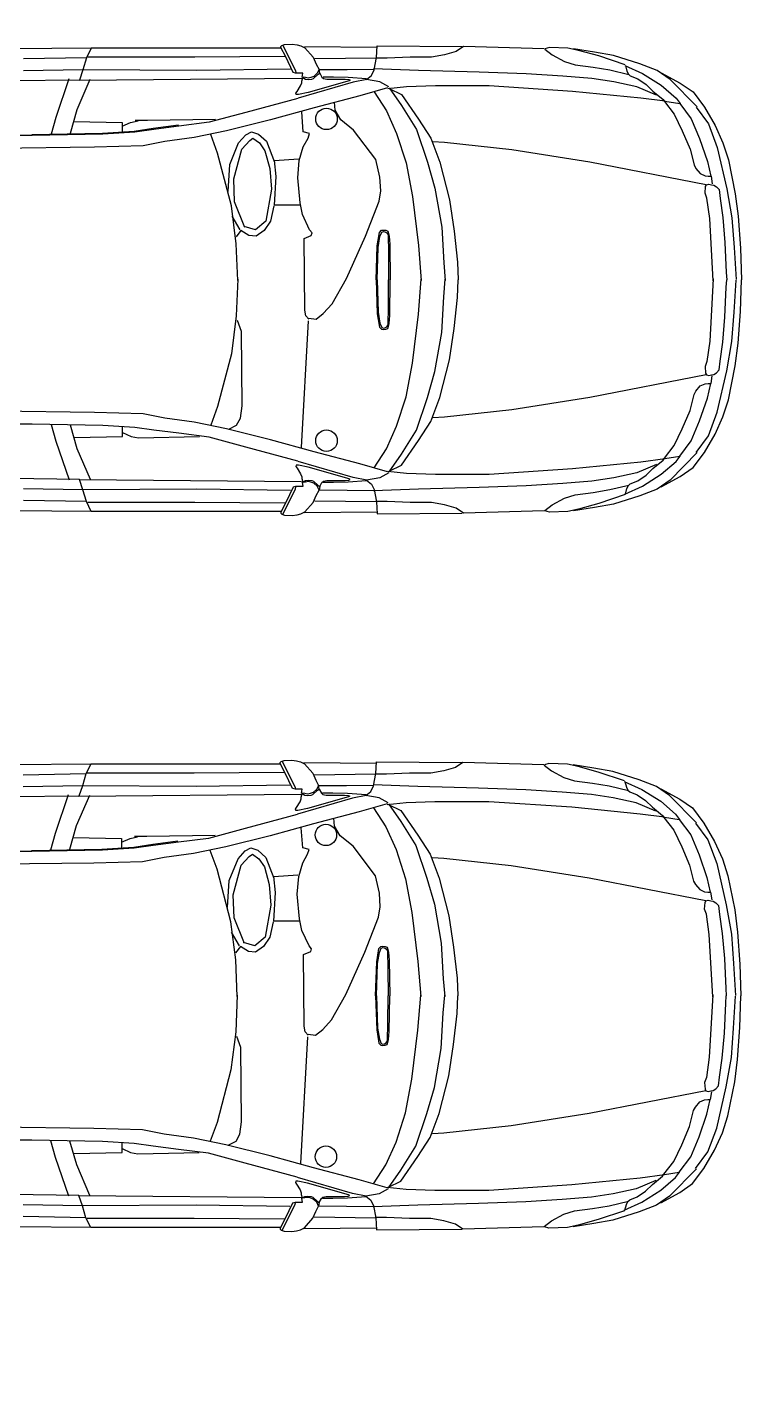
# Model space of a CAD drawing. Header units: millimetres. Extents: x 10193 to 57833, y 9963 to 44360.
# Drawn here: x 18353 to 21099, y 23806 to 29019 of the extents above; entities that cross this region are included whole.
import ezdxf

# ---------------------------------------------------------------- set-up
doc = ezdxf.new("R2010")
doc.units = ezdxf.units.MM
doc.layers.add('free-dwg.com', color=7, linetype='Continuous')
doc.layers.add('Стены', color=7, linetype='Continuous')

msp = doc.modelspace()

# ---------------------------------------------------------------- hatches: boundary and pattern name
at = {"layer": 'Стены'}
h = msp.add_hatch(dxfattribs=at)
h.set_pattern_fill('ANSI32', color=256, scale=10)
h.paths.add_polyline_path([(57833.4, 42702.7), (10593.4, 42702.7), (10593.4, 9962.7), (26833.4, 9962.7), (26833.4, 14962.7), (57833.4, 14962.7)])
h.paths.add_polyline_path([(10713.4, 42582.7), (57713.4, 42582.7), (57713.4, 15082.7), (26713.4, 15082.7), (26713.4, 10082.7), (10713.4, 10082.7)], flags=16)
h.paths.add_polyline_path([(10963.4, 42332.7), (57463.4, 42332.7), (57463.4, 15332.7), (26463.4, 15332.7), (26463.4, 10332.7), (10963.4, 10332.7)], flags=0)
h.paths.add_polyline_path([(57463.4, 42332.7), (10963.4, 42332.7), (10963.4, 10332.7), (26463.4, 10332.7), (26463.4, 15332.7), (57463.4, 15332.7)], flags=0)
h = msp.add_hatch(dxfattribs=at)
h.set_pattern_fill('ANSI36', color=256, scale=10)
h.paths.add_polyline_path([(57713.4, 42582.7), (10713.4, 42582.7), (10713.4, 10082.7), (26713.4, 10082.7), (26713.4, 15082.7), (57713.4, 15082.7)])
h.paths.add_polyline_path([(10963.4, 42332.7), (57463.4, 42332.7), (57463.4, 15332.7), (26463.4, 15332.7), (26463.4, 10332.7), (10963.4, 10332.7)], flags=16)

# ---------------------------------------------------------------- linework, layer by layer
at = {"layer": 'free-dwg.com'}
for p, q in [((18595.2, 28940.4), (18296.2, 28938.4)), ((18595.2, 28940.4), (18576.7, 28903.3)), ((19316.9, 28940.4), (18595.2, 28940.4)), ((19315.2, 28946.8), (19318.8, 28950.3)), ((19315.2, 28943.3), (19315.2, 28946.8)), ((19334, 28907), (19315.2, 28943.3)), ((19318.8, 28950.3), (19329.3, 28955)), ((19322.3, 28950.3), (19370.3, 28855.5)), ((19329.3, 28955), (19358.6, 28956.2)), ((19358.6, 28956.2), (19377.4, 28953.8)), ((19377.4, 28953.8), (19391.4, 28949.2)), ((19391.4, 28949.2), (19406.7, 28942.1)), ((19680.4, 28943.1), (19404.5, 28945.7)), ((19406.7, 28942.1), (19438.3, 28905.8)), ((19678.4, 28904.5), (19680.5, 28949.2)), ((19680.5, 28949.2), (20004.5, 28947.1)), ((20008.7, 28947.1), (19981, 28928)), ((20315.7, 28938.6), (20008.7, 28947.1)), ((20317.8, 28936.5), (20345.5, 28915.2)), ((20335.5, 28942.7), (20318.5, 28938.4)), ((20405.9, 28940.6), (20335.5, 28942.7)), ((20446.4, 28932.1), (20405.9, 28940.6)), ((20506, 28925.7), (20427.2, 28938.4)), ((18576.7, 28903.3), (18338, 28899.4)), ((18576.7, 28903.3), (18563.4, 28858.3)), ((18987.9, 28906), (18582, 28906)), ((19330.2, 28908.6), (18987.9, 28906)), ((19362.1, 28848.5), (19334, 28907)), ((19438.3, 28905.8), (19450, 28880.1)), ((19444.3, 28900.7), (19677.8, 28903.3)), ((19669.8, 28857.7), (19678.4, 28904.5)), ((19718.9, 28902.4), (19676.2, 28902.4)), ((19806.2, 28906.7), (19718.9, 28902.4)), ((19887.2, 28906.7), (19806.2, 28906.7)), ((19936.3, 28915.2), (19887.2, 28906.7)), ((19981, 28928), (19936.3, 28915.2)), ((20345.5, 28915.2), (20392.4, 28889.6)), ((20392.4, 28889.6), (20432.9, 28876.8)), ((20523.1, 28910.8), (20446.4, 28932.1)), ((20578.5, 28912.9), (20506, 28925.7)), ((20623.3, 28876.7), (20523.1, 28910.8)), ((20678.7, 28881), (20578.5, 28912.9)), ((20744.7, 28855.4), (20678.7, 28881)), ((18563.4, 28858.3), (18338, 28854.8)), ((18563.4, 28858.3), (18550.1, 28818.5)), ((18995.9, 28855.6), (18563.4, 28858.3)), ((19351.4, 28860.9), (18995.9, 28855.6)), ((19371.5, 28846.1), (19362.1, 28848.5)), ((19370.3, 28855.5), (19372.7, 28847.3)), ((19398.5, 28846.1), (19371.5, 28846.1)), ((19396.1, 28829.7), (19398.5, 28846.1)), ((19399.6, 28829.7), (19397.3, 28828.5)), ((19409, 28828.5), (19399.6, 28829.7)), ((19440.7, 28833.2), (19428.9, 28828.5)), ((19439.5, 28825), (19457.1, 28841.4)), ((19453.6, 28844.9), (19440.7, 28833.2)), ((19450, 28880.1), (19460.6, 28859)), ((19460.6, 28859), (19453.6, 28844.9)), ((19457.1, 28841.4), (19462.9, 28846.1)), ((19462.9, 28846.1), (19460.6, 28859)), ((19461.2, 28858.9), (19567.3, 28859.9)), ((19462.9, 28846.1), (19471.1, 28830.9)), ((19471.1, 28830.9), (19477, 28825)), ((19514.7, 28830.6), (19475.4, 28830.6)), ((19570.3, 28829.6), (19514.7, 28830.6)), ((19567.3, 28859.9), (19668.2, 28860.9)), ((19641, 28823.6), (19570.3, 28829.6)), ((19640, 28821.5), (19659.2, 28836.4)), ((19659.2, 28836.4), (19669.8, 28857.7)), ((19838.2, 28855.6), (19667.7, 28861.9)), ((20068.4, 28849.2), (19838.2, 28855.6)), ((20247.4, 28842.8), (20068.4, 28849.2)), ((20386, 28834.3), (20247.4, 28842.8)), ((20496.8, 28825.7), (20386, 28834.3)), ((20432.9, 28876.8), (20501.1, 28868.3)), ((20501.1, 28868.3), (20565, 28857.7)), ((20565, 28857.7), (20637.5, 28840.6)), ((20621.7, 28874.7), (20689, 28844.6)), ((20624.5, 28874.7), (20630, 28852.8)), ((20630, 28852.8), (20635.4, 28841.8)), ((20635.4, 28841.8), (20642.3, 28835)), ((20642.3, 28835), (20671.1, 28824)), ((20689, 28844.6), (20760.3, 28799.3)), ((20793.8, 28821.3), (20744.7, 28855.4)), ((20760, 28846.4), (20832.5, 28808.1)), ((18549.9, 28818.6), (18290.6, 28815.8)), ((18509.8, 28823.7), (18460.1, 28677.4)), ((18589.9, 28821.9), (18540.2, 28705.7)), ((18550.1, 28818.5), (19393.9, 28826.4)), ((19377.4, 28775.8), (19390.3, 28796.9)), ((19589.5, 28811.5), (19380.4, 28750.9)), ((19390.3, 28796.9), (19394.9, 28808.6)), ((19394.9, 28815.7), (19398.5, 28828.5)), ((19394.9, 28808.6), (19394.9, 28815.7)), ((19398.5, 28828.5), (19409, 28822.7)), ((19419.6, 28826.2), (19409, 28828.5)), ((19409, 28822.7), (19419.6, 28821.5)), ((19574.3, 28816.8), (19418.4, 28772.3)), ((19428.9, 28828.5), (19419.6, 28826.2)), ((19419.6, 28821.5), (19432.5, 28822.7)), ((19432.5, 28822.7), (19439.5, 28825)), ((19477, 28825), (19489.9, 28822.7)), ((19489.9, 28822.7), (19559, 28822.7)), ((19559, 28822.7), (19573.1, 28821.5)), ((19573.1, 28821.5), (19579, 28819.2)), ((19579, 28819.2), (19573.1, 28816.8)), ((19642, 28821.5), (19589.5, 28811.5)), ((19720.9, 28789.8), (19614.8, 28759.5)), ((19691.2, 28813), (19640, 28821.5)), ((19725.3, 28793.8), (19691.2, 28813)), ((19721.6, 28787.2), (19792.9, 28794.3)), ((19726.3, 28790.3), (19773.2, 28722.7)), ((19726.3, 28787.7), (19773.2, 28764.3)), ((19792.9, 28794.3), (19902.3, 28799.1)), ((19902.3, 28799.1), (20106.7, 28799.1)), ((20106.7, 28799.1), (20422.9, 28777.7)), ((20422.9, 28777.7), (20682.1, 28751.6)), ((20579.9, 28813), (20496.8, 28825.7)), ((20667.3, 28793.8), (20579.9, 28813)), ((20741.9, 28761.9), (20667.3, 28793.8)), ((20671.1, 28824), (20702.7, 28802.1)), ((20702.7, 28802.1), (20728.7, 28777.4)), ((20728.7, 28777.4), (20767.2, 28745.9)), ((20760.3, 28799.3), (20816.6, 28750)), ((20896.1, 28717), (20793.8, 28821.3)), ((20832.5, 28808.1), (20881.5, 28774)), ((19379.2, 28749.4), (19182.3, 28695.6)), ((19372.7, 28770), (19377.4, 28775.8)), ((19373.8, 28764.1), (19372.7, 28770)), ((19382.1, 28764.1), (19373.8, 28764.1)), ((19418.4, 28772.3), (19382.1, 28764.1)), ((19614.8, 28759.5), (19441.5, 28714.1)), ((19521.7, 28704.6), (19518.7, 28734.9)), ((19669.1, 28774.7), (19715.9, 28701.9)), ((19773.2, 28764.3), (19838.2, 28670.7)), ((20682.1, 28751.6), (20774.8, 28739.7)), ((20767.2, 28745.9), (20772.7, 28737.6)), ((20772.7, 28737.6), (20809.7, 28689.7)), ((20774, 28739), (20830.3, 28730.8)), ((20816.6, 28750), (20831.7, 28730.8)), ((20830.3, 28730.8), (20874.2, 28671.8)), ((20881.5, 28774), (20924.1, 28716.5)), ((18460.1, 28677.4), (18442.3, 28613.3)), ((18540.2, 28705.7), (18514.4, 28615.5)), ((19182.3, 28695.6), (19042.6, 28658.6)), ((19441.5, 28714.1), (19276.5, 28668.7)), ((19400.4, 28622.8), (19394.3, 28698.5)), ((19542.9, 28668.2), (19521.7, 28704.6)), ((19715.9, 28701.9), (19755, 28616.2)), ((19773.2, 28722.7), (19830.4, 28631.8)), ((20809.7, 28689.7), (20839.9, 28626.6)), ((20892.1, 28716.5), (20939, 28652.6)), ((20924.1, 28716.5), (20964.6, 28646.2)), ((18528.3, 28661.6), (18712.6, 28658.1)), ((18758.4, 28624.1), (18637.8, 28616.4)), ((18760, 28620.8), (18639.4, 28613.4)), ((18712.6, 28644.1), (18744.6, 28658.2)), ((18712.6, 28658.1), (18712.7, 28622.1)), ((18744.6, 28658.2), (18772.7, 28664.3)), ((18830.6, 28635.2), (18758.4, 28624.1)), ((18832.2, 28631.7), (18760, 28620.8)), ((18808.5, 28665.9), (18761.7, 28665.9)), ((19067.5, 28669.5), (18808.5, 28665.9)), ((18926.5, 28647.3), (18830.6, 28635.2)), ((18928.1, 28643.5), (18832.2, 28631.7)), ((19042.6, 28658.6), (18928.1, 28643.5)), ((19108.2, 28626.6), (18985.4, 28601.4)), ((19276.5, 28668.7), (19108.2, 28626.6)), ((19182, 28610.6), (19203.2, 28622.8)), ((19203.2, 28622.8), (19230.5, 28613.7)), ((19424.6, 28616.7), (19400.4, 28622.8)), ((19591.5, 28628.8), (19542.9, 28668.2)), ((19676.4, 28516.7), (19591.5, 28628.8)), ((19830.4, 28631.8), (19872, 28507)), ((19838.2, 28670.7), (19885, 28598)), ((20839.9, 28626.6), (20870.1, 28556.7)), ((20874.2, 28671.8), (20905.7, 28596.5)), ((20939, 28652.6), (20973.1, 28563.2)), ((20964.6, 28646.2), (20994.4, 28580.2)), ((18371.2, 28608.5), (18130, 28608.5)), ((18637.8, 28616.4), (18369.6, 28610.7)), ((18639.4, 28613.4), (18371.2, 28608.5)), ((18792, 28569.2), (18607.4, 28564.3)), ((18874.3, 28586.3), (18792, 28569.2)), ((18985.4, 28601.4), (18874.3, 28586.3)), ((19075.1, 28541.4), (19048.8, 28612.4)), ((19121.4, 28498.5), (19154.7, 28580.3)), ((19154.7, 28580.3), (19182, 28610.6)), ((19166.9, 28556.1), (19197.2, 28589.4)), ((19197.2, 28589.4), (19209.3, 28598.5)), ((19209.3, 28598.5), (19233.6, 28580.3)), ((19230.5, 28613.7), (19260.9, 28586.4)), ((19233.6, 28580.3), (19254.8, 28550)), ((19260.9, 28586.4), (19291.2, 28507.6)), ((19400.4, 28565.2), (19418.6, 28598.5)), ((19418.6, 28598.5), (19424.6, 28616.7)), ((19755, 28616.2), (19791.4, 28504.4)), ((19885, 28598), (19918.9, 28507)), ((19937.1, 28582.4), (19892.9, 28585)), ((20192.1, 28553.8), (19937.1, 28582.4)), ((20905.7, 28596.5), (20935.9, 28510.1)), ((20994.4, 28580.2), (21015.8, 28516.4)), ((18607.4, 28564.3), (18206.3, 28559.3)), ((19127.7, 28341.6), (19075.1, 28541.4)), ((19136.5, 28444), (19166.9, 28556.1)), ((19254.8, 28550), (19273, 28483.4)), ((19291.2, 28513.7), (19382.2, 28519.7)), ((19385.2, 28513.7), (19400.4, 28565.2)), ((19691.5, 28450), (19676.4, 28516.7)), ((20488.7, 28507), (20192.1, 28553.8)), ((20870.1, 28556.7), (20885.2, 28496.4)), ((20973.1, 28563.2), (21009.4, 28405.6)), ((21015.8, 28516.4), (21041.3, 28386.5)), ((19115.3, 28395.5), (19121.4, 28498.5)), ((19273, 28483.4), (19279.1, 28404.6)), ((19297.3, 28453.1), (19291.2, 28513.7)), ((19379.2, 28447), (19385.2, 28513.7)), ((19791.4, 28504.4), (19814.8, 28377)), ((19872, 28507), (19900.7, 28408.2)), ((19918.9, 28507), (19955.3, 28364)), ((20931, 28421.2), (20488.7, 28507)), ((20885.2, 28496.4), (20892, 28482.7)), ((20892, 28482.7), (20908.5, 28463.5)), ((20935.9, 28510.1), (20948.3, 28453.9)), ((19139.6, 28356.1), (19136.5, 28444)), ((19291.2, 28344), (19297.3, 28453.1)), ((19388.3, 28353.1), (19379.2, 28447)), ((19694.6, 28398.5), (19691.5, 28450)), ((20908.5, 28463.5), (20926.3, 28455.3)), ((20926.3, 28455.3), (20938.7, 28453.9)), ((20927, 28389), (20928.7, 28414.6)), ((20928.7, 28414.6), (20932.1, 28421.4)), ((20932.1, 28421.4), (20940.6, 28423.1)), ((20938.7, 28453.9), (20949.7, 28453.9)), ((20940.6, 28423.1), (20950.9, 28421.4)), ((20949.7, 28453.9), (20953.8, 28425.1)), ((20950.9, 28421.4), (20959.4, 28419.7)), ((20959.4, 28419.7), (20969.7, 28412.9)), ((20969.7, 28412.9), (20979.9, 28402.6)), ((19279.1, 28404.6), (19257.8, 28283.4)), ((19688.5, 28359.1), (19694.6, 28398.5)), ((19814.8, 28377), (19838.2, 28189.9)), ((19900.7, 28408.2), (19926.7, 28260)), ((19955.3, 28364), (19973.5, 28244.4)), ((20933.8, 28370.3), (20927, 28389)), ((20944.1, 28293.5), (20933.8, 28370.3)), ((20979.9, 28402.6), (20983.3, 28368.5)), ((20983.3, 28368.5), (20993.6, 28296.9)), ((21009.4, 28405.6), (21028.6, 28294.9)), ((21041.3, 28386.5), (21052, 28301.3)), ((19146.1, 28197), (19127.7, 28341.6)), ((19179, 28259.1), (19139.6, 28356.1)), ((19288.2, 28341), (19276, 28283.4)), ((19388.3, 28344), (19291.2, 28344)), ((19397.4, 28307.6), (19388.3, 28353.1)), ((19424.6, 28250.1), (19397.4, 28307.6)), ((19636.9, 28225.8), (19688.5, 28359.1)), ((19160.8, 28250.1), (19130.5, 28301.6)), ((19218.4, 28250.1), (19176, 28262.2)), ((19257.8, 28283.4), (19218.4, 28250.1)), ((19276, 28283.4), (19251.8, 28247)), ((19926.7, 28260), (19934.5, 28124.9)), ((20957.7, 28056.5), (20944.1, 28293.5)), ((20993.6, 28296.9), (21002.1, 28201.5)), ((21028.6, 28294.9), (21037.1, 28182.7)), ((21052, 28301.3), (21060.5, 28180.6)), ((19163.8, 28247), (19145.6, 28222.8)), ((19194.1, 28228.8), (19163.8, 28247)), ((19221.4, 28225.8), (19194.1, 28228.8)), ((19251.8, 28247), (19221.4, 28225.8)), ((19403.4, 28216.7), (19430.7, 28228.8)), ((19406.5, 27944), (19403.4, 28216.7)), ((19433.7, 28237.9), (19424.6, 28250.1)), ((19430.7, 28228.8), (19433.7, 28237.9)), ((19564.2, 28065.2), (19636.9, 28225.8)), ((19681.6, 28189.6), (19689.8, 28239.8)), ((19684.3, 28182.3), (19691.6, 28224.3)), ((19689.8, 28239.8), (19697.1, 28248)), ((19691.6, 28224.3), (19698.9, 28241.6)), ((19697.1, 28248), (19705.3, 28248.9)), ((19698.9, 28241.6), (19705.3, 28243.4)), ((19705.3, 28248.9), (19713.6, 28248)), ((19705.3, 28243.4), (19710.8, 28242.5)), ((19710.8, 28242.5), (19717.2, 28238.9)), ((19713.6, 28248), (19721.8, 28245.2)), ((19717.2, 28238.9), (19722.7, 28230.6)), ((19721.8, 28245.2), (19726.3, 28226.1)), ((19722.7, 28230.6), (19723.6, 28163.1)), ((19726.3, 28226.1), (19729.1, 28195)), ((19973.5, 28244.4), (19986.5, 28127.5)), ((19151.4, 28057.6), (19146.1, 28197)), ((19677, 28060), (19681.6, 28189.6)), ((19680.7, 28060), (19684.3, 28182.3)), ((19723.6, 28163.1), (19724.5, 28060)), ((19729.1, 28195), (19730.9, 28060)), ((19838.2, 28189.9), (19848.6, 28057.3)), ((21002.1, 28201.5), (21007.2, 28087.2)), ((21037.1, 28182.7), (21044.3, 28060.9)), ((21060.5, 28180.6), (21064.9, 28059.6)), ((19934.5, 28124.9), (19939.7, 28057.3)), ((19986.5, 28127.5), (19989.1, 28059.9)), ((19151.4, 28062.1), (19146.1, 27922.7)), ((19509.6, 27968.3), (19564.2, 28065.2)), ((19677, 28059.7), (19681.6, 27930.1)), ((19680.7, 28059.7), (19684.3, 27937.4)), ((19723.6, 27956.6), (19724.5, 28059.7)), ((19729.1, 27924.6), (19730.9, 28059.7)), ((19838.2, 27929.8), (19848.6, 28062.4)), ((19934.5, 27994.8), (19939.7, 28062.4)), ((19986.5, 27992.2), (19989.1, 28059.8)), ((20957.7, 28063.2), (20944.1, 27826.1)), ((21007.2, 28087.2), (21008.9, 28059.9)), ((21007.2, 28032.5), (21008.9, 28059.7)), ((21037.1, 27937), (21044.3, 28058.8)), ((21060.5, 27939.1), (21064.9, 28060.1)), ((19926.7, 27859.6), (19934.5, 27994.8)), ((21002.1, 27918.2), (21007.2, 28032.5)), ((19409.5, 27922.8), (19406.5, 27944)), ((19476.2, 27931.9), (19509.6, 27968.3)), ((19722.7, 27889), (19723.6, 27956.6)), ((19973.5, 27875.2), (19986.5, 27992.2)), ((19146.1, 27922.7), (19127.7, 27778.1)), ((19165.2, 27863.1), (19150.3, 27904.6)), ((19393.1, 27422.2), (19419.8, 27903.3)), ((19421.6, 27910.7), (19409.5, 27922.8)), ((19421.6, 27913.7), (19448.9, 27910.7)), ((19448.9, 27910.7), (19476.2, 27931.9)), ((19681.6, 27930.1), (19689.8, 27879.9)), ((19684.3, 27937.4), (19691.6, 27895.4)), ((19691.6, 27895.4), (19698.9, 27878.1)), ((19721.8, 27874.4), (19726.3, 27893.6)), ((19726.3, 27893.6), (19729.1, 27924.6)), ((19814.8, 27742.7), (19838.2, 27929.8)), ((20993.6, 27822.7), (21002.1, 27918.2)), ((21028.6, 27824.8), (21037.1, 27937)), ((21052, 27818.4), (21060.5, 27939.1)), ((19168.1, 27581.3), (19165.2, 27863.1)), ((19689.8, 27879.9), (19697.1, 27871.7)), ((19697.1, 27871.7), (19705.3, 27870.8)), ((19698.9, 27878.1), (19705.3, 27876.3)), ((19705.3, 27876.3), (19710.8, 27877.2)), ((19705.3, 27870.8), (19713.6, 27871.7)), ((19710.8, 27877.2), (19717.2, 27880.8)), ((19713.6, 27871.7), (19721.8, 27874.4)), ((19717.2, 27880.8), (19722.7, 27889)), ((19900.7, 27711.5), (19926.7, 27859.6)), ((19955.3, 27755.7), (19973.5, 27875.2)), ((20944.1, 27826.1), (20933.8, 27749.4)), ((20983.3, 27751.1), (20993.6, 27822.7)), ((21009.4, 27714.1), (21028.6, 27824.8)), ((21041.3, 27733.2), (21052, 27818.4)), ((19127.7, 27778.1), (19075.1, 27578.3)), ((19791.4, 27615.3), (19814.8, 27742.7)), ((19918.9, 27612.7), (19955.3, 27755.7)), ((20933.8, 27749.4), (20927, 27730.7)), ((20979.9, 27717), (20983.3, 27751.1)), ((19872, 27612.7), (19900.7, 27711.5)), ((20931, 27698.5), (20488.7, 27612.7)), ((20927, 27730.7), (20928.7, 27705.1)), ((20928.7, 27705.1), (20932.1, 27698.3)), ((20932.1, 27698.3), (20940.6, 27696.6)), ((20940.6, 27696.6), (20950.9, 27698.3)), ((20949.7, 27665.8), (20953.8, 27694.6)), ((20950.9, 27698.3), (20959.4, 27700)), ((20959.4, 27700), (20969.7, 27706.8)), ((20969.7, 27706.8), (20979.9, 27717)), ((20973.1, 27556.5), (21009.4, 27714.1)), ((21015.8, 27603.3), (21041.3, 27733.2)), ((20885.2, 27623.3), (20892, 27637)), ((20892, 27637), (20908.5, 27656.2)), ((20908.5, 27656.2), (20926.3, 27664.4)), ((20926.3, 27664.4), (20938.7, 27665.8)), ((20935.9, 27609.6), (20948.3, 27665.8)), ((20938.7, 27665.8), (20949.7, 27665.8)), ((19075.1, 27578.3), (19048.8, 27507.3)), ((19162.2, 27533.8), (19168.1, 27581.3)), ((19755, 27503.5), (19791.4, 27615.3)), ((19830.4, 27487.9), (19872, 27612.7)), ((19885, 27521.7), (19918.9, 27612.7)), ((20488.7, 27612.7), (20192.1, 27565.9)), ((20870.1, 27563), (20885.2, 27623.3)), ((20905.7, 27523.2), (20935.9, 27609.6)), ((20994.4, 27539.4), (21015.8, 27603.3)), ((18607.4, 27555.4), (18206.3, 27560.3)), ((18792, 27550.5), (18607.4, 27555.4)), ((18874.3, 27533.4), (18792, 27550.5)), ((18985.4, 27518.2), (18874.3, 27533.4)), ((19147.3, 27507.1), (19162.2, 27533.8)), ((19937.1, 27537.3), (19892.9, 27534.7)), ((20192.1, 27565.9), (19937.1, 27537.3)), ((20839.9, 27493.1), (20870.1, 27563)), ((20939, 27467), (20973.1, 27556.5)), ((20964.6, 27473.4), (20994.4, 27539.4)), ((18371.2, 27511.2), (18130, 27511.2)), ((18639.4, 27506.2), (18371.2, 27511.2)), ((18461.9, 27444.7), (18443.8, 27508.8)), ((18542, 27416.7), (18516, 27506.8)), ((18760, 27498.9), (18639.4, 27506.2)), ((18714.3, 27464.7), (18714.3, 27500.8)), ((18714.3, 27478.7), (18746.3, 27464.7)), ((18832.2, 27488), (18760, 27498.9)), ((18928.1, 27476.2), (18832.2, 27488)), ((19042.6, 27461.1), (18928.1, 27476.2)), ((19108.2, 27493), (18985.4, 27518.2)), ((19276.5, 27451), (19108.2, 27493)), ((19117.7, 27492.3), (19147.3, 27507.1)), ((19715.9, 27417.7), (19755, 27503.5)), ((19773.2, 27396.9), (19830.4, 27487.9)), ((19838.2, 27448.9), (19885, 27521.7)), ((20809.7, 27430), (20839.9, 27493.1)), ((20874.2, 27447.8), (20905.7, 27523.2)), ((20924.1, 27403.2), (20964.6, 27473.4)), ((18512, 27298.6), (18461.9, 27444.7)), ((18530, 27460.7), (18714.3, 27464.7)), ((18746.3, 27464.7), (18774.4, 27458.7)), ((18774.4, 27458.7), (19006.8, 27464.7)), ((19182.3, 27424.1), (19042.6, 27461.1)), ((19379.2, 27370.3), (19182.3, 27424.1)), ((19441.5, 27405.6), (19276.5, 27451)), ((19773.2, 27355.3), (19838.2, 27448.9)), ((20772.7, 27382), (20809.7, 27430)), ((20830.3, 27388.9), (20874.2, 27447.8)), ((20892.1, 27403.2), (20939, 27467)), ((18592.1, 27300.6), (18542, 27416.7)), ((19614.8, 27360.2), (19441.5, 27405.6)), ((19669.1, 27344.9), (19715.9, 27417.7)), ((19726.3, 27329.4), (19773.2, 27396.9)), ((20682.1, 27368.1), (20774.8, 27380)), ((20728.7, 27342.3), (20767.2, 27373.8)), ((20760.3, 27320.3), (20816.6, 27369.7)), ((20767.2, 27373.8), (20772.7, 27382)), ((20774, 27380.7), (20830.3, 27388.9)), ((20896.1, 27402.7), (20793.8, 27298.3)), ((20816.6, 27369.7), (20831.7, 27388.9)), ((20881.5, 27345.7), (20924.1, 27403.2)), ((19373.8, 27355.5), (19372.7, 27349.7)), ((19372.7, 27349.7), (19377.4, 27343.8)), ((19382.1, 27355.5), (19373.8, 27355.5)), ((19377.4, 27343.8), (19390.3, 27322.8)), ((19589.5, 27308.2), (19380.4, 27368.8)), ((19418.4, 27347.3), (19382.1, 27355.5)), ((19390.3, 27322.8), (19394.9, 27311)), ((19574.3, 27302.8), (19418.4, 27347.3)), ((19720.9, 27329.9), (19614.8, 27360.2)), ((19725.3, 27325.9), (19691.2, 27306.7)), ((19721.6, 27332.5), (19792.9, 27325.3)), ((19726.3, 27332), (19773.2, 27355.3)), ((19792.9, 27325.3), (19902.3, 27320.6)), ((19902.3, 27320.6), (20106.7, 27320.6)), ((20106.7, 27320.6), (20422.9, 27342)), ((20422.9, 27342), (20682.1, 27368.1)), ((20667.3, 27325.9), (20579.9, 27306.7)), ((20741.9, 27357.8), (20667.3, 27325.9)), ((20671.1, 27295.7), (20702.7, 27317.6)), ((20689, 27275.1), (20760.3, 27320.3)), ((20702.7, 27317.6), (20728.7, 27342.3)), ((20832.5, 27311.6), (20881.5, 27345.7)), ((18549.9, 27301.1), (18290.6, 27303.9)), ((18563.4, 27261.4), (18338, 27264.9)), ((18550.1, 27301.2), (19393.9, 27293.2)), ((18563.4, 27261.4), (18550.1, 27301.2)), ((19362.1, 27271.2), (19334, 27212.7)), ((19371.5, 27273.6), (19362.1, 27271.2)), ((19370.3, 27264.2), (19372.7, 27272.4)), ((19398.5, 27273.6), (19371.5, 27273.6)), ((19394.9, 27311), (19394.9, 27304)), ((19394.9, 27304), (19398.5, 27291.1)), ((19396.1, 27290), (19398.5, 27273.6)), ((19399.6, 27290), (19397.3, 27291.1)), ((19398.5, 27291.1), (19409, 27297)), ((19409, 27291.1), (19399.6, 27290)), ((19409, 27297), (19419.6, 27298.2)), ((19419.6, 27293.5), (19409, 27291.1)), ((19419.6, 27298.2), (19432.5, 27297)), ((19428.9, 27291.1), (19419.6, 27293.5)), ((19440.7, 27286.4), (19428.9, 27291.1)), ((19432.5, 27297), (19439.5, 27294.6)), ((19439.5, 27294.6), (19457.1, 27278.2)), ((19453.6, 27274.7), (19440.7, 27286.4)), ((19460.6, 27260.7), (19453.6, 27274.7)), ((19457.1, 27278.2), (19462.9, 27273.6)), ((19462.9, 27273.6), (19460.6, 27260.7)), ((19462.9, 27273.6), (19471.1, 27288.8)), ((19471.1, 27288.8), (19477, 27294.6)), ((19514.7, 27289.1), (19475.4, 27289.1)), ((19477, 27294.6), (19489.9, 27297)), ((19489.9, 27297), (19559, 27297)), ((19570.3, 27290.1), (19514.7, 27289.1)), ((19559, 27297), (19573.1, 27298.2)), ((19641, 27296.1), (19570.3, 27290.1)), ((19579, 27300.5), (19573.1, 27302.8)), ((19573.1, 27298.2), (19579, 27300.5)), ((19642, 27298.1), (19589.5, 27308.2)), ((19691.2, 27306.7), (19640, 27298.2)), ((19640, 27298.2), (19659.2, 27283.3)), ((19659.2, 27283.3), (19669.8, 27262)), ((20068.4, 27270.5), (19838.2, 27264.1)), ((20247.4, 27276.9), (20068.4, 27270.5)), ((20386, 27285.4), (20247.4, 27276.9)), ((20496.8, 27293.9), (20386, 27285.4)), ((20579.9, 27306.7), (20496.8, 27293.9)), ((20565, 27262), (20637.5, 27279)), ((20621.7, 27244.9), (20689, 27275.1)), ((20624.5, 27244.9), (20630, 27266.9)), ((20630, 27266.9), (20635.4, 27277.8)), ((20635.4, 27277.8), (20642.3, 27284.7)), ((20642.3, 27284.7), (20671.1, 27295.7)), ((20793.8, 27298.3), (20744.7, 27264.3)), ((20760, 27273.3), (20832.5, 27311.6)), ((18576.7, 27216.4), (18338, 27220.3)), ((18995.9, 27264.1), (18563.4, 27261.4)), ((18576.7, 27216.4), (18563.4, 27261.4)), ((18595.2, 27179.2), (18576.7, 27216.4)), ((18987.9, 27213.7), (18582, 27213.7)), ((19330.2, 27211.1), (18987.9, 27213.7)), ((19351.4, 27258.8), (18995.9, 27264.1)), ((19334, 27212.7), (19315.2, 27176.4)), ((19322.3, 27169.3), (19370.3, 27264.2)), ((19406.7, 27177.5), (19438.3, 27213.8)), ((19438.3, 27213.8), (19450, 27239.6)), ((19444.3, 27219), (19677.8, 27216.4)), ((19450, 27239.6), (19460.6, 27260.7)), ((19461.2, 27260.8), (19567.3, 27259.8)), ((19567.3, 27259.8), (19668.2, 27258.8)), ((19838.2, 27264.1), (19667.7, 27257.7)), ((19669.8, 27262), (19678.4, 27215.1)), ((19718.9, 27217.3), (19676.2, 27217.3)), ((19678.4, 27215.1), (19680.5, 27170.4)), ((19806.2, 27213), (19718.9, 27217.3)), ((19887.2, 27213), (19806.2, 27213)), ((19936.3, 27204.5), (19887.2, 27213)), ((20345.5, 27204.5), (20392.4, 27230.1)), ((20392.4, 27230.1), (20432.9, 27242.8)), ((20432.9, 27242.8), (20501.1, 27251.3)), ((20501.1, 27251.3), (20565, 27262)), ((20623.3, 27243), (20523.1, 27208.9)), ((20678.7, 27238.7), (20578.5, 27206.8)), ((20744.7, 27264.3), (20678.7, 27238.7)), ((18595.2, 27179.2), (18296.2, 27181.3)), ((19316.9, 27179.2), (18595.2, 27179.2)), ((19315.2, 27176.4), (19315.2, 27172.9)), ((19315.2, 27172.9), (19318.8, 27169.3)), ((19318.8, 27169.3), (19329.3, 27164.7)), ((19329.3, 27164.7), (19358.6, 27163.5)), ((19358.6, 27163.5), (19377.4, 27165.8)), ((19377.4, 27165.8), (19391.4, 27170.5)), ((19391.4, 27170.5), (19406.7, 27177.5)), ((19680.4, 27176.6), (19404.5, 27173.9)), ((19680.5, 27170.4), (20004.5, 27172.6)), ((19981, 27191.7), (19936.3, 27204.5)), ((20008.7, 27172.6), (19981, 27191.7)), ((20315.7, 27181.1), (20008.7, 27172.6)), ((20317.8, 27183.2), (20345.5, 27204.5)), ((20335.5, 27177), (20318.5, 27181.2)), ((20405.9, 27179.1), (20335.5, 27177)), ((20446.4, 27187.6), (20405.9, 27179.1)), ((20506, 27194), (20427.2, 27181.2)), ((20523.1, 27208.9), (20446.4, 27187.6)), ((20578.5, 27206.8), (20506, 27194)), ((19313.1, 26224.6), (19316.6, 26228.1)), ((19313.1, 26221), (19313.1, 26224.6)), ((19316.6, 26228.1), (19327.2, 26232.8)), ((19320.1, 26228.1), (19368.2, 26133.2)), ((19327.2, 26232.8), (19356.5, 26233.9)), ((19356.5, 26233.9), (19375.2, 26231.6)), ((19375.2, 26231.6), (19389.3, 26226.9)), ((19389.3, 26226.9), (19404.5, 26219.9)), ((19678.3, 26220.8), (19402.4, 26223.5)), ((19676.2, 26182.3), (19678.4, 26227)), ((19678.4, 26227), (20002.3, 26224.9)), ((20006.6, 26224.9), (19978.9, 26205.7)), ((20313.5, 26216.3), (20006.6, 26224.9)), ((18593.1, 26218.2), (18294, 26216.1)), ((18574.5, 26181.1), (18335.9, 26177.1)), ((18574.5, 26181.1), (18561.3, 26136)), ((18593.1, 26218.2), (18574.5, 26181.1)), ((18985.8, 26183.7), (18579.8, 26183.7)), ((19314.8, 26218.2), (18593.1, 26218.2)), ((19328.1, 26186.4), (18985.8, 26183.7)), ((19331.9, 26184.7), (19313.1, 26221)), ((19360, 26126.2), (19331.9, 26184.7)), ((19404.5, 26219.9), (19436.2, 26183.6)), ((19436.2, 26183.6), (19447.9, 26157.8)), ((19442.2, 26178.4), (19675.7, 26181.1)), ((19667.7, 26135.4), (19676.2, 26182.3)), ((19716.7, 26180.1), (19674.1, 26180.1)), ((19804.1, 26184.4), (19716.7, 26180.1)), ((19885.1, 26184.4), (19804.1, 26184.4)), ((19934.1, 26192.9), (19885.1, 26184.4)), ((19978.9, 26205.7), (19934.1, 26192.9)), ((20315.6, 26214.2), (20343.4, 26192.9)), ((20333.4, 26220.4), (20316.3, 26216.2)), ((20403.7, 26218.3), (20333.4, 26220.4)), ((20343.4, 26192.9), (20390.2, 26167.4)), ((20444.2, 26209.8), (20403.7, 26218.3)), ((20503.9, 26203.4), (20425, 26216.2)), ((20520.9, 26188.5), (20444.2, 26209.8)), ((20576.4, 26190.6), (20503.9, 26203.4)), ((20621.1, 26154.4), (20520.9, 26188.5)), ((20676.5, 26158.7), (20576.4, 26190.6)), ((18561.3, 26136), (18335.9, 26132.5)), ((18561.3, 26136), (18548, 26096.2)), ((18993.8, 26133.3), (18561.3, 26136)), ((19349.3, 26138.6), (18993.8, 26133.3)), ((19369.4, 26123.8), (19360, 26126.2)), ((19368.2, 26133.2), (19370.5, 26125)), ((19396.3, 26123.8), (19369.4, 26123.8)), ((19394, 26107.5), (19396.3, 26123.8)), ((19437.3, 26102.8), (19454.9, 26119.2)), ((19451.4, 26122.7), (19438.5, 26111)), ((19447.9, 26157.8), (19458.4, 26136.7)), ((19458.4, 26136.7), (19451.4, 26122.7)), ((19454.9, 26119.2), (19460.8, 26123.8)), ((19460.8, 26123.8), (19458.4, 26136.7)), ((19459.1, 26136.6), (19565.1, 26137.6)), ((19460.8, 26123.8), (19469, 26108.6)), ((19565.1, 26137.6), (19666.1, 26138.6)), ((19657, 26114.1), (19667.7, 26135.4)), ((19836.1, 26133.3), (19665.6, 26139.7)), ((20066.3, 26126.9), (19836.1, 26133.3)), ((20245.3, 26120.5), (20066.3, 26126.9)), ((20383.8, 26112), (20245.3, 26120.5)), ((20390.2, 26167.4), (20430.7, 26154.6)), ((20430.7, 26154.6), (20498.9, 26146.1)), ((20498.9, 26146.1), (20562.9, 26135.4)), ((20562.9, 26135.4), (20635.4, 26118.4)), ((20619.6, 26152.5), (20686.8, 26122.3)), ((20622.3, 26152.5), (20627.8, 26130.5)), ((20627.8, 26130.5), (20633.3, 26119.6)), ((20633.3, 26119.6), (20640.2, 26112.7)), ((20742.6, 26133.1), (20676.5, 26158.7)), ((20686.8, 26122.3), (20758.2, 26077.1)), ((20791.6, 26099.1), (20742.6, 26133.1)), ((20757.9, 26124.2), (20830.3, 26085.8)), ((18547.8, 26096.3), (18288.5, 26093.5)), ((18507.6, 26101.4), (18458, 25955.1)), ((18587.8, 26099.6), (18538, 25983.4)), ((18548, 26096.2), (19391.8, 26104.2)), ((19375.2, 26053.6), (19388.1, 26074.7)), ((19587.3, 26089.2), (19378.3, 26028.7)), ((19388.1, 26074.7), (19392.8, 26086.4)), ((19392.8, 26093.4), (19396.3, 26106.3)), ((19392.8, 26086.4), (19392.8, 26093.4)), ((19397.5, 26107.5), (19395.2, 26106.3)), ((19396.3, 26106.3), (19406.9, 26100.4)), ((19406.9, 26106.3), (19397.5, 26107.5)), ((19417.4, 26103.9), (19406.9, 26106.3)), ((19406.9, 26100.4), (19417.4, 26099.3)), ((19572.1, 26094.6), (19416.3, 26050.1)), ((19426.8, 26106.3), (19417.4, 26103.9)), ((19417.4, 26099.3), (19430.3, 26100.4)), ((19438.5, 26111), (19426.8, 26106.3)), ((19430.3, 26100.4), (19437.3, 26102.8)), ((19469, 26108.6), (19474.9, 26102.8)), ((19512.6, 26108.4), (19473.2, 26108.4)), ((19474.9, 26102.8), (19487.8, 26100.4)), ((19487.8, 26100.4), (19556.9, 26100.4)), ((19568.1, 26107.4), (19512.6, 26108.4)), ((19556.9, 26100.4), (19571, 26099.3)), ((19638.8, 26101.3), (19568.1, 26107.4)), ((19571, 26099.3), (19576.8, 26096.9)), ((19576.8, 26096.9), (19571, 26094.6)), ((19639.8, 26099.3), (19587.3, 26089.2)), ((19718.7, 26067.5), (19612.7, 26037.2)), ((19637.9, 26099.2), (19657, 26114.1)), ((19689, 26090.7), (19637.9, 26099.2)), ((19723.1, 26071.5), (19689, 26090.7)), ((19719.5, 26065), (19790.8, 26072.1)), ((19724.2, 26068.1), (19771, 26000.5)), ((19790.8, 26072.1), (19900.1, 26076.8)), ((19900.1, 26076.8), (20104.6, 26076.8)), ((20104.6, 26076.8), (20420.8, 26055.5)), ((20494.7, 26103.5), (20383.8, 26112)), ((20577.8, 26090.7), (20494.7, 26103.5)), ((20665.2, 26071.5), (20577.8, 26090.7)), ((20640.2, 26112.7), (20669, 26101.7)), ((20739.8, 26039.6), (20665.2, 26071.5)), ((20669, 26101.7), (20700.5, 26079.8)), ((20700.5, 26079.8), (20726.6, 26055.1)), ((20758.2, 26077.1), (20814.4, 26027.7)), ((20893.9, 25994.7), (20791.6, 26099.1)), ((20830.3, 26085.8), (20879.3, 26051.8)), ((19377.1, 26027.1), (19180.2, 25973.3)), ((19370.5, 26047.7), (19375.2, 26053.6)), ((19371.7, 26041.9), (19370.5, 26047.7)), ((19379.9, 26041.9), (19371.7, 26041.9)), ((19416.3, 26050.1), (19379.9, 26041.9)), ((19612.7, 26037.2), (19439.3, 25991.8)), ((19667, 26052.5), (19713.8, 25979.7)), ((19724.2, 26065.5), (19771, 26042.1)), ((19771, 26042.1), (19836.1, 25948.5)), ((20420.8, 26055.5), (20679.9, 26029.3)), ((20679.9, 26029.3), (20772.7, 26017.5)), ((20726.6, 26055.1), (20765, 26023.6)), ((20765, 26023.6), (20770.5, 26015.4)), ((20770.5, 26015.4), (20807.6, 25967.4)), ((20771.9, 26016.8), (20828.1, 26008.5)), ((20814.4, 26027.7), (20829.5, 26008.5)), ((20879.3, 26051.8), (20922, 25994.3)), ((18538, 25983.4), (18512.2, 25893.3)), ((19180.2, 25973.3), (19040.5, 25936.3)), ((19439.3, 25991.8), (19274.4, 25946.4)), ((19398.2, 25900.5), (19392.2, 25976.2)), ((19519.6, 25982.3), (19516.5, 26012.6)), ((19540.8, 25945.9), (19519.6, 25982.3)), ((19713.8, 25979.7), (19752.8, 25893.9)), ((19771, 26000.5), (19828.3, 25909.5)), ((20807.6, 25967.4), (20837.7, 25904.3)), ((20828.1, 26008.5), (20872.1, 25949.6)), ((20890, 25994.3), (20936.9, 25930.4)), ((20922, 25994.3), (20962.5, 25924)), ((18458, 25955.1), (18440.1, 25891.1)), ((18526.1, 25939.3), (18710.4, 25935.9)), ((18710.4, 25935.9), (18710.5, 25899.8)), ((18710.5, 25921.8), (18742.5, 25936)), ((18742.5, 25936), (18770.5, 25942)), ((18828.4, 25913), (18756.3, 25901.9)), ((18830.1, 25909.4), (18757.9, 25898.5)), ((18806.4, 25943.6), (18759.6, 25943.6)), ((19065.4, 25947.2), (18806.4, 25943.6)), ((18924.3, 25925), (18828.4, 25913)), ((18926, 25921.2), (18830.1, 25909.4)), ((19040.5, 25936.3), (18926, 25921.2)), ((19274.4, 25946.4), (19106.1, 25904.4)), ((19589.3, 25906.6), (19540.8, 25945.9)), ((19828.3, 25909.5), (19869.9, 25784.7)), ((19836.1, 25948.5), (19882.9, 25875.7)), ((20872.1, 25949.6), (20903.6, 25874.2)), ((20936.9, 25930.4), (20971, 25840.9)), ((20962.5, 25924), (20992.3, 25858)), ((18369.1, 25886.3), (18127.9, 25886.3)), ((18635.7, 25894.1), (18367.5, 25888.5)), ((18637.3, 25891.2), (18369.1, 25886.3)), ((18756.3, 25901.9), (18635.7, 25894.1)), ((18757.9, 25898.5), (18637.3, 25891.2)), ((18872.1, 25864), (18789.9, 25846.9)), ((18983.2, 25879.2), (18872.1, 25864)), ((19106.1, 25904.4), (18983.2, 25879.2)), ((19073, 25819.1), (19046.6, 25890.1)), ((19119.2, 25776.3), (19152.6, 25858.1)), ((19152.6, 25858.1), (19179.9, 25888.4)), ((19164.7, 25833.8), (19195, 25867.2)), ((19179.9, 25888.4), (19201.1, 25900.5)), ((19195, 25867.2), (19207.2, 25876.3)), ((19201.1, 25900.5), (19228.4, 25891.4)), ((19207.2, 25876.3), (19231.4, 25858.1)), ((19228.4, 25891.4), (19258.7, 25864.1)), ((19231.4, 25858.1), (19252.7, 25827.8)), ((19258.7, 25864.1), (19289.1, 25785.3)), ((19422.5, 25894.4), (19398.2, 25900.5)), ((19398.2, 25842.9), (19416.4, 25876.3)), ((19416.4, 25876.3), (19422.5, 25894.4)), ((19674.2, 25794.4), (19589.3, 25906.6)), ((19752.8, 25893.9), (19789.2, 25782.1)), ((19882.9, 25875.7), (19916.7, 25784.7)), ((19934.9, 25860.1), (19890.7, 25862.7)), ((20189.9, 25831.5), (19934.9, 25860.1)), ((20837.7, 25904.3), (20867.9, 25834.4)), ((20903.6, 25874.2), (20933.8, 25787.8)), ((20992.3, 25858), (21013.6, 25794.1)), ((18605.3, 25842), (18204.2, 25837.1)), ((18789.9, 25846.9), (18605.3, 25842)), ((19125.6, 25619.3), (19073, 25819.1)), ((19134.4, 25721.7), (19164.7, 25833.8)), ((19252.7, 25827.8), (19270.9, 25761.1)), ((19383.1, 25791.4), (19398.2, 25842.9)), ((20486.5, 25784.7), (20189.9, 25831.5)), ((20867.9, 25834.4), (20883, 25774.1)), ((20971, 25840.9), (21007.2, 25683.4)), ((19113.2, 25673.2), (19119.2, 25776.3)), ((19270.9, 25761.1), (19276.9, 25682.3)), ((19289.1, 25791.4), (19380, 25797.5)), ((19295.1, 25730.8), (19289.1, 25791.4)), ((19377, 25724.7), (19383.1, 25791.4)), ((19689.4, 25727.8), (19674.2, 25794.4)), ((19789.2, 25782.1), (19812.7, 25654.7)), ((19869.9, 25784.7), (19898.5, 25685.9)), ((19916.7, 25784.7), (19953.2, 25641.8)), ((20928.9, 25698.9), (20486.5, 25784.7)), ((20883, 25774.1), (20889.9, 25760.4)), ((20889.9, 25760.4), (20906.4, 25741.2)), ((20933.8, 25787.8), (20946.1, 25731.6)), ((21013.6, 25794.1), (21039.2, 25664.2)), ((19137.4, 25633.8), (19134.4, 25721.7)), ((19289.1, 25621.7), (19295.1, 25730.8)), ((19386.1, 25630.8), (19377, 25724.7)), ((19692.4, 25676.3), (19689.4, 25727.8)), ((20906.4, 25741.2), (20924.2, 25733)), ((20924.2, 25733), (20936.5, 25731.6)), ((20930, 25699.1), (20938.5, 25700.8)), ((20936.5, 25731.6), (20947.5, 25731.6)), ((20938.5, 25700.8), (20948.7, 25699.1)), ((20947.5, 25731.6), (20951.6, 25702.8)), ((19276.9, 25682.3), (19255.7, 25561.1)), ((19686.4, 25636.9), (19692.4, 25676.3)), ((19812.7, 25654.7), (19836.1, 25467.6)), ((19898.5, 25685.9), (19924.5, 25537.8)), ((20924.9, 25666.7), (20926.6, 25692.3)), ((20931.7, 25648), (20924.9, 25666.7)), ((20926.6, 25692.3), (20930, 25699.1)), ((20948.7, 25699.1), (20957.3, 25697.4)), ((20957.3, 25697.4), (20967.5, 25690.6)), ((20967.5, 25690.6), (20977.8, 25680.4)), ((20977.8, 25680.4), (20981.2, 25646.3)), ((21007.2, 25683.4), (21026.4, 25572.6)), ((21039.2, 25664.2), (21049.9, 25579)), ((19144, 25474.7), (19125.6, 25619.3)), ((19176.8, 25536.9), (19137.4, 25633.8)), ((19286, 25618.7), (19273.9, 25561.1)), ((19386.1, 25621.7), (19289.1, 25621.7)), ((19395.2, 25585.4), (19386.1, 25630.8)), ((19634.8, 25503.5), (19686.4, 25636.9)), ((19953.2, 25641.8), (19971.4, 25522.2)), ((20941.9, 25571.3), (20931.7, 25648)), ((20981.2, 25646.3), (20991.4, 25574.7)), ((19158.6, 25527.8), (19128.3, 25579.3)), ((19255.7, 25561.1), (19216.3, 25527.8)), ((19273.9, 25561.1), (19249.6, 25524.8)), ((19422.5, 25527.8), (19395.2, 25585.4)), ((20955.6, 25334.3), (20941.9, 25571.3)), ((20991.4, 25574.7), (20999.9, 25479.2)), ((21026.4, 25572.6), (21034.9, 25460.4)), ((21049.9, 25579), (21058.4, 25458.3)), ((19161.7, 25524.8), (19143.5, 25500.5)), ((19192, 25506.6), (19161.7, 25524.8)), ((19216.3, 25527.8), (19173.8, 25539.9)), ((19219.3, 25503.5), (19192, 25506.6)), ((19249.6, 25524.8), (19219.3, 25503.5)), ((19401.3, 25494.5), (19428.6, 25506.6)), ((19404.3, 25221.8), (19401.3, 25494.5)), ((19431.6, 25515.7), (19422.5, 25527.8)), ((19428.6, 25506.6), (19431.6, 25515.7)), ((19562, 25343), (19634.8, 25503.5)), ((19679.4, 25467.3), (19687.7, 25517.5)), ((19682.2, 25460), (19689.5, 25502)), ((19687.7, 25517.5), (19695, 25525.7)), ((19689.5, 25502), (19696.8, 25519.3)), ((19695, 25525.7), (19703.2, 25526.6)), ((19696.8, 25519.3), (19703.2, 25521.2)), ((19703.2, 25526.6), (19711.4, 25525.7)), ((19703.2, 25521.2), (19708.7, 25520.2)), ((19708.7, 25520.2), (19715.1, 25516.6)), ((19711.4, 25525.7), (19719.6, 25523)), ((19715.1, 25516.6), (19720.5, 25508.4)), ((19719.6, 25523), (19724.2, 25503.8)), ((19720.5, 25508.4), (19721.5, 25440.8)), ((19724.2, 25503.8), (19726.9, 25472.8)), ((19924.5, 25537.8), (19932.3, 25402.6)), ((19971.4, 25522.2), (19984.4, 25405.2)), ((19149.3, 25335.4), (19144, 25474.7)), ((19674.9, 25337.7), (19679.4, 25467.3)), ((19678.5, 25337.7), (19682.2, 25460)), ((19721.5, 25440.8), (19722.4, 25337.7)), ((19726.9, 25472.8), (19728.8, 25337.7)), ((19836.1, 25467.6), (19846.5, 25335)), ((20999.9, 25479.2), (21005.1, 25365)), ((21034.9, 25460.4), (21042.2, 25338.6)), ((21058.4, 25458.3), (21062.8, 25337.3)), ((19932.3, 25402.6), (19937.6, 25335)), ((19984.4, 25405.2), (19987, 25337.6)), ((19149.3, 25339.8), (19144, 25200.4)), ((19507.4, 25246), (19562, 25343)), ((19674.9, 25337.4), (19679.4, 25207.8)), ((19678.5, 25337.4), (19682.2, 25215.1)), ((19721.5, 25234.3), (19722.4, 25337.4)), ((19726.9, 25202.4), (19728.8, 25337.4)), ((19836.1, 25207.6), (19846.5, 25340.1)), ((19932.3, 25272.6), (19937.6, 25340.1)), ((19984.4, 25270), (19987, 25337.5)), ((20955.6, 25340.9), (20941.9, 25103.9)), ((21005.1, 25365), (21006.8, 25337.7)), ((21005.1, 25310.2), (21006.8, 25337.5)), ((21034.9, 25214.7), (21042.2, 25336.5)), ((21058.4, 25216.8), (21062.8, 25337.8)), ((20999.9, 25196), (21005.1, 25310.2)), ((19474.1, 25209.6), (19507.4, 25246)), ((19720.5, 25166.8), (19721.5, 25234.3)), ((19924.5, 25137.4), (19932.3, 25272.6)), ((19971.4, 25153), (19984.4, 25270)), ((19144, 25200.4), (19125.6, 25055.8)), ((19163, 25140.8), (19148.2, 25182.4)), ((19390.9, 24699.9), (19417.7, 25181.1)), ((19407.3, 25200.5), (19404.3, 25221.8)), ((19419.5, 25188.4), (19407.3, 25200.5)), ((19419.5, 25191.5), (19446.8, 25188.4)), ((19446.8, 25188.4), (19474.1, 25209.6)), ((19679.4, 25207.8), (19687.7, 25157.7)), ((19682.2, 25215.1), (19689.5, 25173.2)), ((19724.2, 25171.3), (19726.9, 25202.4)), ((19812.7, 25020.4), (19836.1, 25207.6)), ((20991.4, 25100.5), (20999.9, 25196)), ((21026.4, 25102.5), (21034.9, 25214.7)), ((21049.9, 25096.1), (21058.4, 25216.8)), ((19166, 24859), (19163, 25140.8)), ((19687.7, 25157.7), (19695, 25149.4)), ((19689.5, 25173.2), (19696.8, 25155.8)), ((19695, 25149.4), (19703.2, 25148.5)), ((19696.8, 25155.8), (19703.2, 25154)), ((19703.2, 25154), (19708.7, 25154.9)), ((19703.2, 25148.5), (19711.4, 25149.4)), ((19708.7, 25154.9), (19715.1, 25158.6)), ((19711.4, 25149.4), (19719.6, 25152.2)), ((19715.1, 25158.6), (19720.5, 25166.8)), ((19719.6, 25152.2), (19724.2, 25171.3)), ((19898.5, 24989.2), (19924.5, 25137.4)), ((19953.2, 25033.4), (19971.4, 25153)), ((20941.9, 25103.9), (20931.7, 25027.2)), ((20981.2, 25028.9), (20991.4, 25100.5)), ((21007.2, 24991.8), (21026.4, 25102.5)), ((21039.2, 25011), (21049.9, 25096.1)), ((19125.6, 25055.8), (19073, 24856)), ((19916.7, 24890.4), (19953.2, 25033.4)), ((20931.7, 25027.2), (20924.9, 25008.4)), ((20977.8, 24994.8), (20981.2, 25028.9)), ((19789.2, 24893), (19812.7, 25020.4)), ((19869.9, 24890.4), (19898.5, 24989.2)), ((20928.9, 24976.2), (20486.5, 24890.4)), ((20924.9, 25008.4), (20926.6, 24982.8)), ((20926.6, 24982.8), (20930, 24976)), ((20930, 24976), (20938.5, 24974.3)), ((20938.5, 24974.3), (20948.7, 24976)), ((20947.5, 24943.5), (20951.6, 24972.3)), ((20948.7, 24976), (20957.3, 24977.7)), ((20957.3, 24977.7), (20967.5, 24984.5)), ((20967.5, 24984.5), (20977.8, 24994.8)), ((20971, 24834.2), (21007.2, 24991.8)), ((21013.6, 24881.1), (21039.2, 25011)), ((20889.9, 24914.7), (20906.4, 24933.9)), ((20906.4, 24933.9), (20924.2, 24942.2)), ((20924.2, 24942.2), (20936.5, 24943.5)), ((20933.8, 24887.3), (20946.1, 24943.5)), ((20936.5, 24943.5), (20947.5, 24943.5)), ((19752.8, 24781.3), (19789.2, 24893)), ((19828.3, 24765.7), (19869.9, 24890.4)), ((19882.9, 24799.5), (19916.7, 24890.4)), ((20486.5, 24890.4), (20189.9, 24843.6)), ((20867.9, 24840.7), (20883, 24901)), ((20883, 24901), (20889.9, 24914.7)), ((20903.6, 24801), (20933.8, 24887.3)), ((20992.3, 24817.2), (21013.6, 24881.1)), ((18605.3, 24833.2), (18204.2, 24838.1)), ((18789.9, 24828.2), (18605.3, 24833.2)), ((18872.1, 24811.1), (18789.9, 24828.2)), ((19073, 24856), (19046.6, 24785)), ((19160, 24811.6), (19166, 24859)), ((19934.9, 24815), (19890.7, 24812.4)), ((20189.9, 24843.6), (19934.9, 24815)), ((20837.7, 24770.8), (20867.9, 24840.7)), ((20936.9, 24744.8), (20971, 24834.2)), ((20962.5, 24751.2), (20992.3, 24817.2)), ((18369.1, 24788.9), (18127.9, 24788.9)), ((18637.3, 24784), (18369.1, 24788.9)), ((18459.7, 24722.5), (18441.7, 24786.5)), ((18539.9, 24694.4), (18513.8, 24784.5)), ((18757.9, 24776.6), (18637.3, 24784)), ((18712.1, 24742.5), (18712.1, 24778.5)), ((18830.1, 24765.7), (18757.9, 24776.6)), ((18926, 24753.9), (18830.1, 24765.7)), ((18983.2, 24796), (18872.1, 24811.1)), ((19106.1, 24770.8), (18983.2, 24796)), ((19274.4, 24728.7), (19106.1, 24770.8)), ((19115.5, 24770.1), (19145.2, 24784.9)), ((19145.2, 24784.9), (19160, 24811.6)), ((19713.8, 24695.5), (19752.8, 24781.3)), ((19771, 24674.7), (19828.3, 24765.7)), ((19836.1, 24726.7), (19882.9, 24799.5)), ((20807.6, 24707.7), (20837.7, 24770.8)), ((20872.1, 24725.6), (20903.6, 24801)), ((18509.8, 24576.4), (18459.7, 24722.5)), ((18527.8, 24738.5), (18712.1, 24742.5)), ((18712.1, 24756.5), (18744.2, 24742.5)), ((18744.2, 24742.5), (18772.2, 24736.5)), ((18772.2, 24736.5), (19004.6, 24742.5)), ((19040.5, 24738.8), (18926, 24753.9)), ((19180.2, 24701.8), (19040.5, 24738.8)), ((19439.3, 24683.3), (19274.4, 24728.7)), ((19771, 24633.1), (19836.1, 24726.7)), ((20828.1, 24666.6), (20872.1, 24725.6)), ((20890, 24680.9), (20936.9, 24744.8)), ((20922, 24680.9), (20962.5, 24751.2)), ((18589.9, 24578.4), (18539.9, 24694.4)), ((19377.1, 24648), (19180.2, 24701.8)), ((19612.7, 24637.9), (19439.3, 24683.3)), ((19667, 24622.7), (19713.8, 24695.5)), ((19724.2, 24607.1), (19771, 24674.7)), ((20765, 24651.5), (20770.5, 24659.8)), ((20770.5, 24659.8), (20807.6, 24707.7)), ((20771.9, 24658.4), (20828.1, 24666.6)), ((20893.9, 24680.4), (20791.6, 24576.1)), ((20814.4, 24647.4), (20829.5, 24666.6)), ((20879.3, 24623.4), (20922, 24680.9)), ((19371.7, 24633.3), (19370.5, 24627.4)), ((19370.5, 24627.4), (19375.2, 24621.6)), ((19379.9, 24633.3), (19371.7, 24633.3)), ((19375.2, 24621.6), (19388.1, 24600.5)), ((19587.3, 24586), (19378.3, 24646.5)), ((19416.3, 24625.1), (19379.9, 24633.3)), ((19572.1, 24580.6), (19416.3, 24625.1)), ((19718.7, 24607.7), (19612.7, 24637.9)), ((19719.5, 24610.2), (19790.8, 24603.1)), ((19724.2, 24609.7), (19771, 24633.1)), ((20104.6, 24598.3), (20420.8, 24619.7)), ((20420.8, 24619.7), (20679.9, 24645.8)), ((20739.8, 24635.6), (20665.2, 24603.6)), ((20679.9, 24645.8), (20772.7, 24657.7)), ((20700.5, 24595.3), (20726.6, 24620)), ((20726.6, 24620), (20765, 24651.5)), ((20758.2, 24598.1), (20814.4, 24647.4)), ((20830.3, 24589.3), (20879.3, 24623.4)), ((18547.8, 24578.8), (18288.5, 24581.6)), ((18548, 24578.9), (19391.8, 24571)), ((18561.3, 24539.2), (18548, 24578.9)), ((19388.1, 24600.5), (19392.8, 24588.8)), ((19392.8, 24588.8), (19392.8, 24581.8)), ((19392.8, 24581.8), (19396.3, 24568.9)), ((19394, 24567.7), (19396.3, 24551.3)), ((19397.5, 24567.7), (19395.2, 24568.9)), ((19396.3, 24568.9), (19406.9, 24574.7)), ((19406.9, 24568.9), (19397.5, 24567.7)), ((19406.9, 24574.7), (19417.4, 24575.9)), ((19417.4, 24571.2), (19406.9, 24568.9)), ((19417.4, 24575.9), (19430.3, 24574.7)), ((19426.8, 24568.9), (19417.4, 24571.2)), ((19438.5, 24564.2), (19426.8, 24568.9)), ((19430.3, 24574.7), (19437.3, 24572.4)), ((19437.3, 24572.4), (19454.9, 24556)), ((19451.4, 24552.5), (19438.5, 24564.2)), ((19454.9, 24556), (19460.8, 24551.3)), ((19460.8, 24551.3), (19469, 24566.5)), ((19469, 24566.5), (19474.9, 24572.4)), ((19512.6, 24566.8), (19473.2, 24566.8)), ((19474.9, 24572.4), (19487.8, 24574.7)), ((19487.8, 24574.7), (19556.9, 24574.7)), ((19568.1, 24567.8), (19512.6, 24566.8)), ((19556.9, 24574.7), (19571, 24575.9)), ((19638.8, 24573.9), (19568.1, 24567.8)), ((19576.8, 24578.2), (19571, 24580.6)), ((19571, 24575.9), (19576.8, 24578.2)), ((19639.8, 24575.9), (19587.3, 24586)), ((19689, 24584.5), (19637.9, 24575.9)), ((19637.9, 24575.9), (19657, 24561)), ((19657, 24561), (19667.7, 24539.7)), ((19723.1, 24603.6), (19689, 24584.5)), ((19790.8, 24603.1), (19900.1, 24598.3)), ((19900.1, 24598.3), (20104.6, 24598.3)), ((20245.3, 24554.6), (20066.3, 24548.3)), ((20383.8, 24563.2), (20245.3, 24554.6)), ((20494.7, 24571.7), (20383.8, 24563.2)), ((20577.8, 24584.5), (20494.7, 24571.7)), ((20562.9, 24539.7), (20635.4, 24556.8)), ((20665.2, 24603.6), (20577.8, 24584.5)), ((20627.8, 24544.6), (20633.3, 24555.6)), ((20633.3, 24555.6), (20640.2, 24562.4)), ((20640.2, 24562.4), (20669, 24573.4)), ((20669, 24573.4), (20700.5, 24595.3)), ((20686.8, 24552.8), (20758.2, 24598.1)), ((20791.6, 24576.1), (20742.6, 24542)), ((20757.9, 24551), (20830.3, 24589.3)), ((18561.3, 24539.2), (18335.9, 24542.6)), ((18993.8, 24541.8), (18561.3, 24539.2)), ((18574.5, 24494.1), (18561.3, 24539.2)), ((19349.3, 24536.5), (18993.8, 24541.8)), ((19320.1, 24447.1), (19368.2, 24541.9)), ((19360, 24549), (19331.9, 24490.4)), ((19369.4, 24551.3), (19360, 24549)), ((19368.2, 24541.9), (19370.5, 24550.1)), ((19396.3, 24551.3), (19369.4, 24551.3)), ((19436.2, 24491.6), (19447.9, 24517.3)), ((19447.9, 24517.3), (19458.4, 24538.4)), ((19458.4, 24538.4), (19451.4, 24552.5)), ((19460.8, 24551.3), (19458.4, 24538.4)), ((19459.1, 24538.5), (19565.1, 24537.5)), ((19565.1, 24537.5), (19666.1, 24536.5)), ((19836.1, 24541.9), (19665.6, 24535.5)), ((19667.7, 24539.7), (19676.2, 24492.9)), ((20066.3, 24548.3), (19836.1, 24541.9)), ((20343.4, 24482.2), (20390.2, 24507.8)), ((20390.2, 24507.8), (20430.7, 24520.6)), ((20430.7, 24520.6), (20498.9, 24529.1)), ((20498.9, 24529.1), (20562.9, 24539.7)), ((20621.1, 24520.7), (20520.9, 24486.6)), ((20676.5, 24516.5), (20576.4, 24484.5)), ((20619.6, 24522.7), (20686.8, 24552.8)), ((20622.3, 24522.7), (20627.8, 24544.6)), ((20742.6, 24542), (20676.5, 24516.5)), ((18593.1, 24457), (18294, 24459)), ((18574.5, 24494.1), (18335.9, 24498)), ((18593.1, 24457), (18574.5, 24494.1)), ((18985.8, 24491.4), (18579.8, 24491.4)), ((19314.8, 24457), (18593.1, 24457)), ((19328.1, 24488.8), (18985.8, 24491.4)), ((19331.9, 24490.4), (19313.1, 24454.1)), ((19313.1, 24454.1), (19313.1, 24450.6)), ((19313.1, 24450.6), (19316.6, 24447.1)), ((19389.3, 24448.3), (19404.5, 24455.3)), ((19678.3, 24454.3), (19402.4, 24451.7)), ((19404.5, 24455.3), (19436.2, 24491.6)), ((19442.2, 24496.7), (19675.7, 24494.1)), ((19716.7, 24495), (19674.1, 24495)), ((19676.2, 24492.9), (19678.4, 24448.2)), ((19678.4, 24448.2), (20002.3, 24450.3)), ((19804.1, 24490.8), (19716.7, 24495)), ((19885.1, 24490.8), (19804.1, 24490.8)), ((19934.1, 24482.2), (19885.1, 24490.8)), ((19978.9, 24469.5), (19934.1, 24482.2)), ((20006.6, 24450.3), (19978.9, 24469.5)), ((20313.5, 24458.8), (20006.6, 24450.3)), ((20315.6, 24460.9), (20343.4, 24482.2)), ((20333.4, 24454.7), (20316.3, 24459)), ((20403.7, 24456.8), (20333.4, 24454.7)), ((20444.2, 24465.4), (20403.7, 24456.8)), ((20503.9, 24471.7), (20425, 24459)), ((20520.9, 24486.6), (20444.2, 24465.4)), ((20576.4, 24484.5), (20503.9, 24471.7)), ((19316.6, 24447.1), (19327.2, 24442.4)), ((19327.2, 24442.4), (19356.5, 24441.2)), ((19356.5, 24441.2), (19375.2, 24443.6)), ((19375.2, 24443.6), (19389.3, 24448.3))]:
    msp.add_line(p, q, dxfattribs=at)
for centre in [(19488.6, 28671.6), (19488.6, 27448.1), (19486.4, 25949.3), (19486.4, 24725.9)]:
    msp.add_circle(centre, 40.8, dxfattribs=at)

doc.saveas('drawing.dxf')
